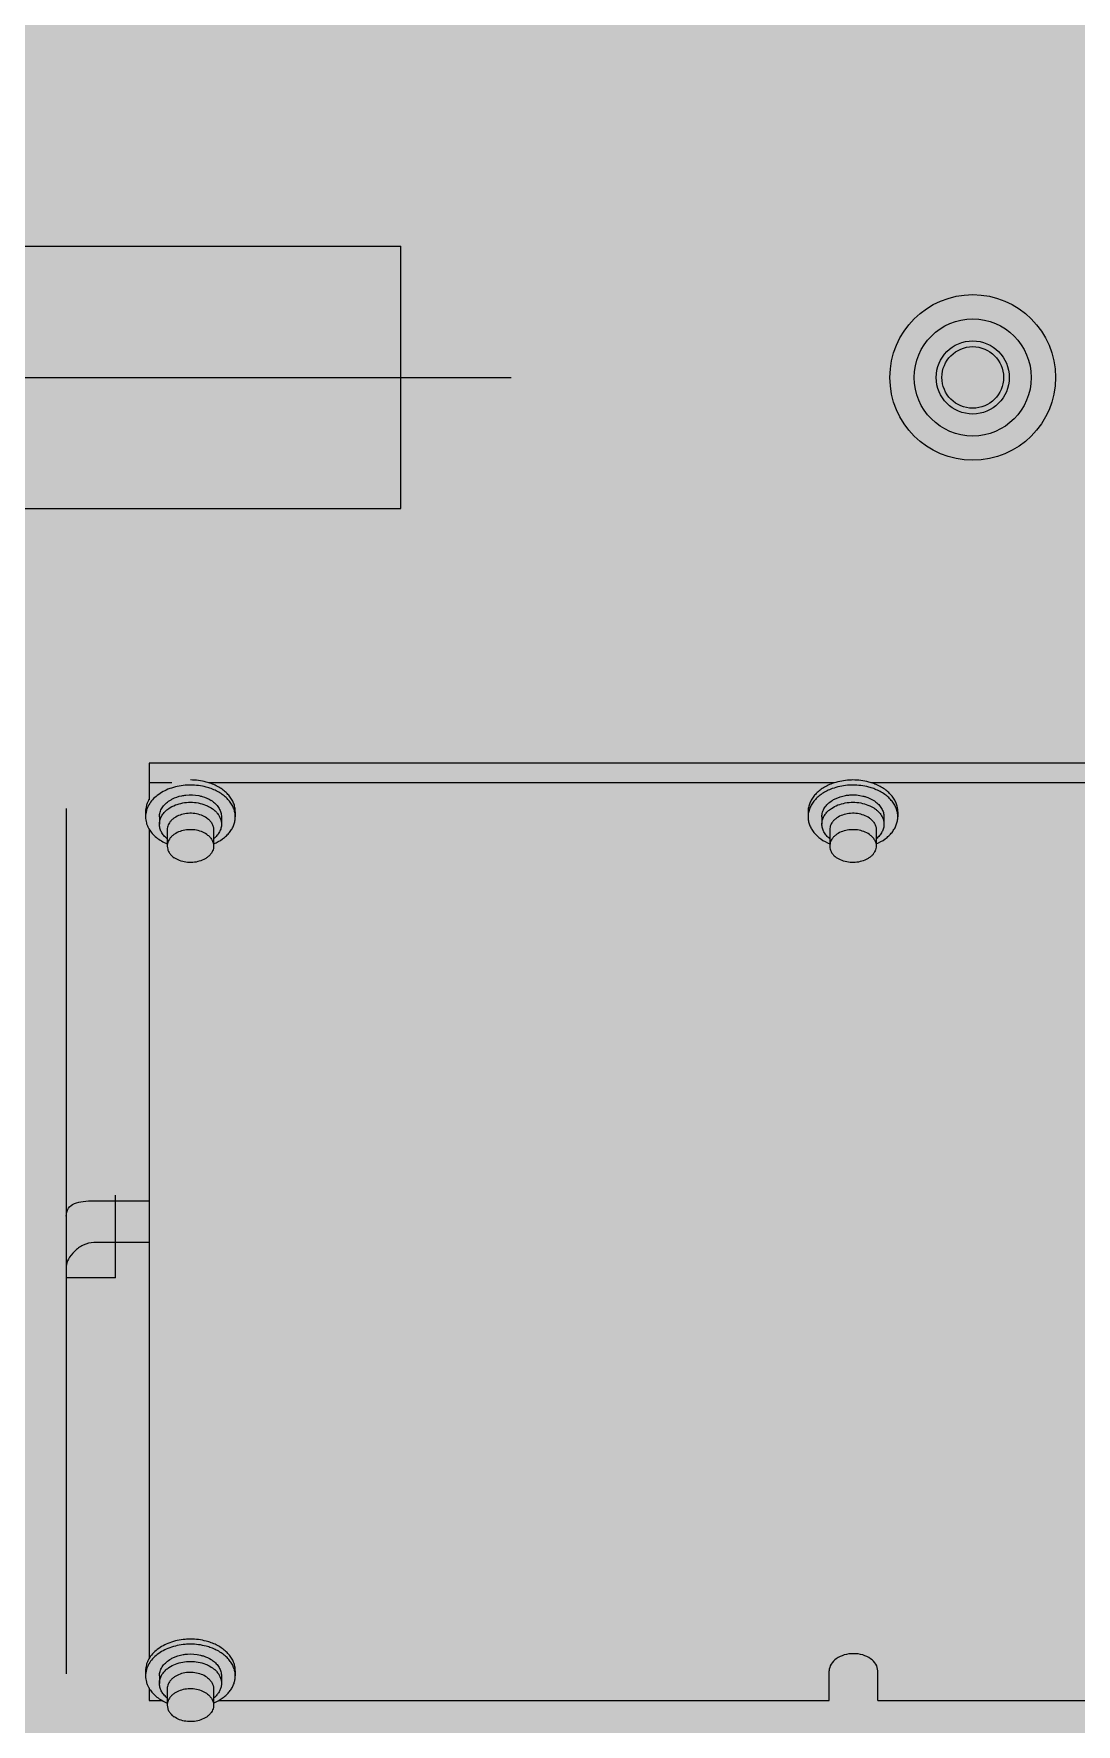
# Model space of a CAD drawing. Extents: x -18489 to 195597, y -1599 to 112111.
# Drawn here: x -14620.48 to -14596.52, y 2068.14 to 2106.97 of the extents above; entities that cross this region are included whole.
import ezdxf

# ---------------------------------------------------------------- set-up
doc = ezdxf.new("R2010")
doc.units = 0
doc.header["$LTSCALE"] = 100
for name, color, linetype in [('188K-SM-03-F10-MECH-EQ-Y2257103$0$0 Xref', 8, 'Continuous'), ('188K-SM-03-F10-MECH-EQ-Y2257103$0$M-EQU-FOUNDATION', 8, 'Continuous'), ('188K-SM-03-F10-MECH-EQ-Y2257103$0$Micron CUP L10 HVAC EQU$0$M-MECH-EQU', 136, 'Continuous'), ('188K-SM-03-F10-MECH-EQ-Y2257103$0$Micron CUP L10 HVAC EQU$0$M-PHASE1 AREA', 252, 'Continuous')]:
    doc.layers.add(name, color=color, linetype=linetype)

# ---------------------------------------------------------------- blocks, each defined once
blk = doc.blocks.new('188K-SM-03-F10-MECH-EQ-Y2257103$0$Micron CUP L10 HVAC EQU$0$A$C0c53ceb0')
at = {"layer": '188K-SM-03-F10-MECH-EQ-Y2257103$0$Micron CUP L10 HVAC EQU$0$M-PHASE1 AREA'}
for p, q in [((15209.55428, 11846.71393), (15311.05153, 11846.71393)), ((15311.05153, 11786.44994), (15311.05153, 11846.71393)), ((13690.64801, 11816.58194), (15336.42584, 11816.58194)), ((15209.55428, 11786.44994), (15311.05153, 11786.44994)), ((15576.70587, 11727.94927), (15253.19667, 11727.94927)), ((15253.19667, 11727.94927), (15253.19667, 11719.5906)), ((15258.46102, 11723.46387), (15253.19667, 11723.46387)), ((15410.70064, 11723.46387), (15266.96227, 11723.46387)), ((15562.94027, 11723.46387), (15419.20189, 11723.46387)), ((15234.16671, 11717.54589), (15234.16671, 11518.74732)), ((15252.40375, 11716.82547), (15252.40375, 11715.65927)), ((15255.58175, 11715.65927), (15255.58175, 11713.95481)), ((15269.84153, 11715.65927), (15269.84153, 11713.95481)), ((15273.01953, 11716.82547), (15273.01953, 11715.65927)), ((15404.64338, 11716.82547), (15404.64338, 11715.65927)), ((15407.82138, 11715.65927), (15407.82138, 11713.95481)), ((15422.08116, 11715.65927), (15422.08116, 11713.95481)), ((15425.25916, 11716.82547), (15425.25916, 11715.65927)), ((15253.19667, 11712.89414), (15253.19667, 11522.23287)), ((15257.38326, 11712.6989), (15257.38326, 11708.93116)), ((15268.04003, 11712.6989), (15268.04003, 11708.93116)), ((15409.62288, 11712.6989), (15409.62288, 11708.93116)), ((15420.27965, 11712.6989), (15420.27965, 11708.93116)), ((15240.51003, 11627.43211), (15253.19667, 11627.43211)), ((15245.45782, 11609.71256), (15245.45782, 11628.74251)), ((15253.19667, 11617.83191), (15240.51003, 11617.83191)), ((15245.45782, 11609.71256), (15234.16671, 11609.71256)), ((15252.40375, 11519.46774), (15252.40375, 11518.30154)), ((15255.58175, 11518.30154), (15255.58175, 11516.59708)), ((15269.84153, 11518.30154), (15269.84153, 11516.59708)), ((15273.01953, 11519.46774), (15273.01953, 11518.30154)), ((15409.49601, 11512.64993), (15409.49601, 11519.46774)), ((15420.66025, 11512.64993), (15420.66025, 11519.46774)), ((15253.19667, 11515.53641), (15253.19667, 11512.64993)), ((15257.38326, 11515.34117), (15257.38326, 11511.57343)), ((15268.04003, 11515.34117), (15268.04003, 11511.57343)), ((15253.19667, 11512.64993), (15256.23178, 11512.64993)), ((15269.19151, 11512.64993), (15409.49601, 11512.64993)), ((15420.66025, 11512.64993), (15474.36392, 11512.64993))]:
    blk.add_line(p, q, dxfattribs=at)
for radius in [19.02995, 13.44783, 8.39855, 7.07914]:
    blk.add_circle((15442.48127, 11816.58083), radius, dxfattribs=at)
for centre, radius, start, end in [((15263.86121, 11713.71598), 6.74451, 54.7555958, 57.5184151), ((15416.10084, 11713.71598), 6.74451, 54.7555958, 57.5184151), ((15261.08732, 11712.6418), 5.95503, 129.8564856, 130.8291454), ((15264.13526, 11712.39891), 6.26999, 49.0507763, 54.7580849), ((15264.44064, 11712.76138), 5.79609, 46.6106165, 48.9824614), ((15264.59371, 11712.92483), 5.57216, 45.2832366, 46.5998895), ((15413.2514, 11712.7298), 5.83906, 129.8408753, 132.6766715), ((15413.39515, 11712.56006), 6.06149, 128.88864, 129.8562715), ((15416.80552, 11712.89591), 5.61228, 45.6272029, 46.99343), ((15416.87046, 11712.96268), 5.51914, 45.2805899, 45.6243518), ((15263.86121, 11516.35825), 6.74451, 54.7555958, 57.5184151), ((15261.01178, 11515.37207), 5.83906, 129.8408753, 132.6766715), ((15261.15553, 11515.20233), 6.06149, 128.88864, 129.8562715), ((15264.56589, 11515.53818), 5.61228, 45.6272029, 46.99343), ((15264.63083, 11515.60495), 5.51914, 45.2805899, 45.6243518), ((15264.41137, 11517.82012), 5.8377, 308.5389586, 313.6285733), ((15261.90594, 11522.65897), 11.52164, 244.948865, 246.842348), ((15261.16254, 11517.99975), 6.07203, 229.7327654, 231.3009778), ((15263.52846, 11522.63237), 11.4928, 293.1588691, 296.1903204)]:
    blk.add_arc(centre, radius, start, end, dxfattribs=at)
for points, knots in [([(15267.48043, 11723.28732), (15267.10958, 11723.42417), (15265.56516, 11723.91109), (15263.93441, 11724.11425), (15262.71164, 11724.11425)], [0, 0, 0, 0, 0.244303598, 1, 1, 1, 1]), ([(15273.01953, 11716.82547), (15273.01953, 11717.15696), (15272.95428, 11717.82764), (15272.664, 11718.80884), (15272.18794, 11719.75079), (15271.53656, 11720.63557), (15270.7228, 11721.4478), (15269.41659, 11722.4345), (15268.27931, 11722.99253), (15267.48043, 11723.28732)], [0, 0, 0, 0, 0.109955226, 0.22189253, 0.337552064, 0.458254815, 0.584817439, 0.717546671, 1, 1, 1, 1]), ([(15410.18248, 11723.28732), (15409.3836, 11722.99253), (15408.24632, 11722.4345), (15406.94011, 11721.4478), (15406.12635, 11720.63557), (15405.47497, 11719.75079), (15404.99891, 11718.80884), (15404.70863, 11717.82764), (15404.64338, 11717.15696), (15404.64338, 11716.82547)], [0, 0, 0, 0, 0.282453329, 0.415182561, 0.541745185, 0.662447936, 0.77810747, 0.890044774, 1, 1, 1, 1]), ([(15414.95127, 11724.11425), (15414.53877, 11724.11425), (15412.922, 11724.04581), (15411.31336, 11723.70463), (15410.18248, 11723.28732)], [0, 0, 0, 0, 0.254957247, 1, 1, 1, 1]), ([(15419.72006, 11723.28732), (15419.3492, 11723.42417), (15417.80478, 11723.91109), (15416.17403, 11724.11425), (15414.95127, 11724.11425)], [0, 0, 0, 0, 0.244303598, 1, 1, 1, 1]), ([(15425.25916, 11716.82547), (15425.25916, 11717.15696), (15425.19391, 11717.82764), (15424.90363, 11718.80884), (15424.42756, 11719.75079), (15423.77619, 11720.63557), (15422.96242, 11721.4478), (15421.65622, 11722.4345), (15420.51894, 11722.99253), (15419.72006, 11723.28732)], [0, 0, 0, 0, 0.109955226, 0.22189253, 0.337552064, 0.458254815, 0.584817439, 0.717546671, 1, 1, 1, 1]), ([(15253.17754, 11719.59616), (15253.05209, 11719.38031), (15252.8293, 11718.93863), (15252.58471, 11718.24607), (15252.4368, 11717.53943), (15252.40375, 11717.0625), (15252.40375, 11716.82547)], [0, 0, 0, 0, 0.257512723, 0.508724866, 0.755506666, 1, 1, 1, 1]), ([(15257.94285, 11722.12112), (15257.42195, 11721.9289), (15256.42998, 11721.48493), (15255.09666, 11720.62658), (15253.99088, 11719.61496), (15253.41232, 11718.83393), (15253.17754, 11718.42995)], [0, 0, 0, 0, 0.271324072, 0.528954938, 0.771670897, 1, 1, 1, 1]), ([(15255.58176, 11715.65927), (15255.58174, 11716.01281), (15255.69193, 11716.73852), (15256.17177, 11717.75941), (15256.93616, 11718.67832), (15257.58748, 11719.18123), (15257.94457, 11719.40829)], [0, 0, 0, 0, 0.229878134, 0.469193344, 0.724849465, 1, 1, 1, 1]), ([(15262.71164, 11722.94805), (15262.29914, 11722.94805), (15260.68237, 11722.8796), (15259.07374, 11722.53843), (15257.94285, 11722.12112)], [0, 0, 0, 0, 0.254957247, 1, 1, 1, 1]), ([(15257.94457, 11719.40829), (15258.14553, 11719.53606), (15259.01054, 11720.02516), (15259.96737, 11720.34417), (15260.70614, 11720.4973)], [0, 0, 0, 0, 0.239908505, 1, 1, 1, 1]), ([(15260.70614, 11720.4973), (15261.02723, 11720.56385), (15262.32835, 11720.76417), (15263.66955, 11720.70555), (15264.63834, 11720.51329)], [0, 0, 0, 0, 0.249250523, 1, 1, 1, 1]), ([(15267.48043, 11722.12112), (15267.10958, 11722.25797), (15265.56516, 11722.74489), (15263.93441, 11722.94805), (15262.71164, 11722.94805)], [0, 0, 0, 0, 0.244303598, 1, 1, 1, 1]), ([(15264.63834, 11720.51329), (15264.89884, 11720.4616), (15265.89088, 11720.22143), (15266.84615, 11719.81107), (15267.48321, 11719.40541)], [0, 0, 0, 0, 0.260157378, 1, 1, 1, 1]), ([(15273.01953, 11715.65927), (15273.01953, 11715.99076), (15272.95428, 11716.66144), (15272.664, 11717.64263), (15272.18794, 11718.58458), (15271.53656, 11719.46936), (15270.7228, 11720.28159), (15269.41659, 11721.26829), (15268.27931, 11721.82633), (15267.48043, 11722.12112)], [0, 0, 0, 0, 0.109955226, 0.22189253, 0.337552064, 0.458254815, 0.584817439, 0.717546671, 1, 1, 1, 1]), ([(15267.75324, 11719.22421), (15268.0718, 11718.99895), (15268.65104, 11718.50691), (15269.32503, 11717.62917), (15269.74548, 11716.66777), (15269.84151, 11715.99028), (15269.84152, 11715.65927)], [0, 0, 0, 0, 0.273138985, 0.528101816, 0.76826059, 1, 1, 1, 1]), ([(15410.18248, 11722.12112), (15409.3836, 11721.82633), (15408.24632, 11721.26829), (15406.94011, 11720.28159), (15406.12635, 11719.46936), (15405.47497, 11718.58458), (15404.99891, 11717.64263), (15404.70863, 11716.66144), (15404.64338, 11715.99076), (15404.64338, 11715.65927)], [0, 0, 0, 0, 0.282453329, 0.415182561, 0.541745185, 0.662447936, 0.77810747, 0.890044774, 1, 1, 1, 1]), ([(15407.82139, 11715.65927), (15407.82137, 11716.01281), (15407.93155, 11716.73852), (15408.41139, 11717.75941), (15409.17578, 11718.67832), (15409.8271, 11719.18123), (15410.1842, 11719.40829)], [0, 0, 0, 0, 0.229878134, 0.469193344, 0.724849465, 1, 1, 1, 1]), ([(15414.95127, 11722.94805), (15414.53877, 11722.94805), (15412.922, 11722.8796), (15411.31336, 11722.53843), (15410.18248, 11722.12112)], [0, 0, 0, 0, 0.254957247, 1, 1, 1, 1]), ([(15410.1842, 11719.40829), (15410.40562, 11719.54907), (15411.36423, 11720.0845), (15412.43216, 11720.41347), (15413.25401, 11720.55593)], [0, 0, 0, 0, 0.23929935, 1, 1, 1, 1]), ([(15413.25401, 11720.55593), (15413.58484, 11720.61327), (15414.91607, 11720.77333), (15416.28061, 11720.66591), (15417.25681, 11720.42999)], [0, 0, 0, 0, 0.250558288, 1, 1, 1, 1]), ([(15419.72006, 11722.12112), (15419.3492, 11722.25797), (15417.80478, 11722.74489), (15416.17403, 11722.94805), (15414.95127, 11722.94805)], [0, 0, 0, 0, 0.244303598, 1, 1, 1, 1]), ([(15417.25681, 11720.42999), (15417.48181, 11720.37562), (15418.34075, 11720.13398), (15419.1654, 11719.76037), (15419.72283, 11719.40541)], [0, 0, 0, 0, 0.259403393, 1, 1, 1, 1]), ([(15425.25916, 11715.65927), (15425.25916, 11715.99076), (15425.19391, 11716.66144), (15424.90363, 11717.64263), (15424.42756, 11718.58458), (15423.77619, 11719.46936), (15422.96242, 11720.28159), (15421.65622, 11721.26829), (15420.51894, 11721.82633), (15419.72006, 11722.12112)], [0, 0, 0, 0, 0.109955226, 0.22189253, 0.337552064, 0.458254815, 0.584817439, 0.717546671, 1, 1, 1, 1]), ([(15419.99286, 11719.22421), (15420.31142, 11718.99895), (15420.89066, 11718.50691), (15421.56465, 11717.62917), (15421.98511, 11716.66777), (15422.08113, 11715.99028), (15422.08115, 11715.65927)], [0, 0, 0, 0, 0.273138985, 0.528101816, 0.76826059, 1, 1, 1, 1]), ([(15253.17754, 11718.42995), (15253.05209, 11718.2141), (15252.8293, 11717.77242), (15252.58471, 11717.07986), (15252.4368, 11716.37322), (15252.40375, 11715.8963), (15252.40375, 11715.65927)], [0, 0, 0, 0, 0.257512723, 0.508724866, 0.755506666, 1, 1, 1, 1]), ([(15252.40375, 11715.65927), (15252.40375, 11715.42223), (15252.4368, 11714.94531), (15252.58471, 11714.23867), (15252.8293, 11713.54611), (15253.05209, 11713.10443), (15253.17754, 11712.88858)], [0, 0, 0, 0, 0.244493334, 0.491275134, 0.742487277, 1, 1, 1, 1]), ([(15255.58176, 11713.95481), (15255.58175, 11714.24365), (15255.6542, 11714.83177), (15255.97382, 11715.67845), (15256.49167, 11716.46978), (15256.94381, 11716.93165), (15257.19389, 11717.14775)], [0, 0, 0, 0, 0.235220713, 0.477046611, 0.730847531, 1, 1, 1, 1]), ([(15257.27094, 11717.21319), (15257.41298, 11717.33178), (15258.02809, 11717.79896), (15258.72299, 11718.15694), (15259.2696, 11718.36999)], [0, 0, 0, 0, 0.239780998, 1, 1, 1, 1]), ([(15266.47938, 11715.36309), (15266.09339, 11715.63603), (15265.21055, 11716.0873), (15263.74399, 11716.44948), (15262.19307, 11716.50229), (15260.68489, 11716.24119), (15259.53865, 11715.76732), (15258.76272, 11715.24871), (15258.27663, 11714.81175), (15257.8855, 11714.32784), (15257.59844, 11713.8067), (15257.42281, 11713.25975), (15257.38328, 11712.88418), (15257.38327, 11712.6989)], [0, 0, 0, 0, 0.127053078, 0.263099053, 0.403097074, 0.541096162, 0.67159514, 0.73291269, 0.791219579, 0.846585546, 0.899365164, 0.950204551, 1, 1, 1, 1]), ([(15259.2696, 11718.36999), (15259.80832, 11718.57996), (15260.94903, 11718.89453), (15262.72244, 11719.04908), (15264.49518, 11718.89077), (15265.63476, 11718.57376), (15266.17266, 11718.36257)], [0, 0, 0, 0, 0.246137616, 0.500095833, 0.754005293, 1, 1, 1, 1]), ([(15266.17266, 11718.36257), (15266.31607, 11718.30627), (15266.86637, 11718.0725), (15267.39087, 11717.77599), (15267.75324, 11717.51976)], [0, 0, 0, 0, 0.257701899, 1, 1, 1, 1]), ([(15266.47938, 11715.36309), (15266.71745, 11715.19475), (15267.15033, 11714.82703), (15267.65404, 11714.17108), (15267.96824, 11713.45259), (15268.04004, 11712.94628), (15268.04002, 11712.6989)], [0, 0, 0, 0, 0.273135441, 0.528102832, 0.768261134, 1, 1, 1, 1]), ([(15268.04837, 11709.42341), (15268.77422, 11709.73399), (15269.80228, 11710.30118), (15270.9741, 11711.2679), (15271.70141, 11712.05216), (15272.28162, 11712.89742), (15272.70449, 11713.79049), (15272.96178, 11714.7162), (15273.01953, 11715.34706), (15273.01953, 11715.65927)], [0, 0, 0, 0, 0.280801595, 0.412884769, 0.539134721, 0.659942893, 0.776135559, 0.888958728, 1, 1, 1, 1]), ([(15268.51429, 11716.88437), (15268.72241, 11716.67828), (15269.09717, 11716.24298), (15269.52203, 11715.51462), (15269.78271, 11714.74565), (15269.84151, 11714.21583), (15269.84152, 11713.95481)], [0, 0, 0, 0, 0.266460067, 0.519561979, 0.762529675, 1, 1, 1, 1]), ([(15404.64338, 11715.65927), (15404.64338, 11715.34706), (15404.70113, 11714.7162), (15404.95842, 11713.79049), (15405.38129, 11712.89742), (15405.9615, 11712.05216), (15406.68881, 11711.2679), (15407.86063, 11710.30118), (15408.88869, 11709.73399), (15409.61454, 11709.42341)], [0, 0, 0, 0, 0.111041272, 0.223864441, 0.340057107, 0.460865279, 0.587115231, 0.719198405, 1, 1, 1, 1]), ([(15407.82139, 11713.95481), (15407.82137, 11714.23026), (15407.88708, 11714.79025), (15408.17757, 11715.59969), (15408.64961, 11716.36125), (15409.06382, 11716.81096), (15409.29333, 11717.02263)], [0, 0, 0, 0, 0.236311373, 0.47868463, 0.732142065, 1, 1, 1, 1]), ([(15409.5897, 11717.27813), (15409.7277, 11717.38944), (15410.32195, 11717.82768), (15410.98702, 11718.16645), (15411.50923, 11718.36999)], [0, 0, 0, 0, 0.240318239, 1, 1, 1, 1]), ([(15418.71901, 11715.36309), (15418.33301, 11715.63603), (15417.45018, 11716.0873), (15415.98362, 11716.44948), (15414.43269, 11716.50229), (15412.92452, 11716.24119), (15411.77827, 11715.76732), (15411.00234, 11715.24871), (15410.51626, 11714.81175), (15410.12513, 11714.32784), (15409.83806, 11713.8067), (15409.66244, 11713.25975), (15409.6229, 11712.88418), (15409.62289, 11712.6989)], [0, 0, 0, 0, 0.127053078, 0.263099053, 0.403097074, 0.541096162, 0.67159514, 0.73291269, 0.791219579, 0.846585546, 0.899365164, 0.950204551, 1, 1, 1, 1]), ([(15411.50923, 11718.36999), (15412.04795, 11718.57996), (15413.18866, 11718.89453), (15414.96207, 11719.04908), (15416.73481, 11718.89077), (15417.87439, 11718.57376), (15418.41228, 11718.36257)], [0, 0, 0, 0, 0.246137616, 0.500095833, 0.754005293, 1, 1, 1, 1]), ([(15418.41228, 11718.36257), (15418.5557, 11718.30627), (15419.10599, 11718.0725), (15419.6305, 11717.77599), (15419.99286, 11717.51976)], [0, 0, 0, 0, 0.257701899, 1, 1, 1, 1]), ([(15418.71901, 11715.36309), (15418.95707, 11715.19475), (15419.38995, 11714.82703), (15419.89367, 11714.17108), (15420.20787, 11713.45259), (15420.27966, 11712.94628), (15420.27964, 11712.6989)], [0, 0, 0, 0, 0.273135441, 0.528102832, 0.768261134, 1, 1, 1, 1]), ([(15419.99286, 11717.51976), (15420.04999, 11717.47936), (15420.27204, 11717.31693), (15420.48354, 11717.13997), (15420.63355, 11717.00003)], [0, 0, 0, 0, 0.254324237, 1, 1, 1, 1]), ([(15420.288, 11709.42341), (15421.01384, 11709.73399), (15422.0419, 11710.30118), (15423.21373, 11711.2679), (15423.94104, 11712.05216), (15424.52125, 11712.89742), (15424.94411, 11713.79049), (15425.20141, 11714.7162), (15425.25916, 11715.34706), (15425.25916, 11715.65927)], [0, 0, 0, 0, 0.280801595, 0.412884769, 0.539134721, 0.659942893, 0.776135559, 0.888958728, 1, 1, 1, 1]), ([(15420.75392, 11716.88437), (15420.96203, 11716.67828), (15421.33679, 11716.24298), (15421.76165, 11715.51462), (15422.02234, 11714.74565), (15422.08113, 11714.21583), (15422.08115, 11713.95481)], [0, 0, 0, 0, 0.266460067, 0.519561979, 0.762529675, 1, 1, 1, 1]), ([(15253.17754, 11712.88858), (15253.39059, 11712.522), (15253.90607, 11711.81097), (15254.87953, 11710.87344), (15256.04762, 11710.05835), (15256.91749, 11709.61913), (15257.37491, 11709.42341)], [0, 0, 0, 0, 0.230036648, 0.473173706, 0.730068369, 1, 1, 1, 1]), ([(15257.36613, 11710.61862), (15257.091, 11710.83905), (15256.59253, 11711.31368), (15256.01835, 11712.13875), (15255.6626, 11713.02879), (15255.58178, 11713.6502), (15255.58176, 11713.95481)], [0, 0, 0, 0, 0.27071122, 0.524907514, 0.766088143, 1, 1, 1, 1]), ([(15266.47938, 11711.59535), (15266.09339, 11711.86829), (15265.21055, 11712.31956), (15263.74399, 11712.68175), (15262.19307, 11712.73455), (15260.68489, 11712.47345), (15259.53865, 11711.99958), (15258.76272, 11711.48097), (15258.27663, 11711.04401), (15257.8855, 11710.5601), (15257.59844, 11710.03896), (15257.42281, 11709.49201), (15257.38328, 11709.11644), (15257.38327, 11708.93116)], [0, 0, 0, 0, 0.127053078, 0.263099053, 0.403097074, 0.541096163, 0.67159514, 0.73291269, 0.79121958, 0.846585546, 0.899365164, 0.950204551, 1, 1, 1, 1]), ([(15266.47938, 11711.59535), (15266.71745, 11711.42702), (15267.15033, 11711.0593), (15267.65404, 11710.40334), (15267.96824, 11709.68485), (15268.04004, 11709.17854), (15268.04002, 11708.93116)], [0, 0, 0, 0, 0.27313544, 0.528102832, 0.768261134, 1, 1, 1, 1]), ([(15269.84152, 11713.95481), (15269.84154, 11713.64941), (15269.76024, 11713.02633), (15269.40268, 11712.1341), (15268.82559, 11711.30749), (15268.32487, 11710.83225), (15268.04853, 11710.61169)], [0, 0, 0, 0, 0.233858872, 0.475016731, 0.729262571, 1, 1, 1, 1]), ([(15409.60575, 11710.61862), (15409.33063, 11710.83905), (15408.83215, 11711.31368), (15408.25797, 11712.13875), (15407.90222, 11713.02879), (15407.8214, 11713.6502), (15407.82139, 11713.95481)], [0, 0, 0, 0, 0.27071122, 0.524907514, 0.766088143, 1, 1, 1, 1]), ([(15418.71901, 11711.59535), (15418.33301, 11711.86829), (15417.45018, 11712.31956), (15415.98362, 11712.68175), (15414.43269, 11712.73455), (15412.92452, 11712.47345), (15411.77827, 11711.99958), (15411.00234, 11711.48097), (15410.51626, 11711.04401), (15410.12513, 11710.5601), (15409.83806, 11710.03896), (15409.66244, 11709.49201), (15409.6229, 11709.11644), (15409.62289, 11708.93116)], [0, 0, 0, 0, 0.127053078, 0.263099053, 0.403097074, 0.541096163, 0.67159514, 0.73291269, 0.79121958, 0.846585546, 0.899365164, 0.950204551, 1, 1, 1, 1]), ([(15418.71901, 11711.59535), (15418.95707, 11711.42702), (15419.38995, 11711.0593), (15419.89367, 11710.40334), (15420.20787, 11709.68485), (15420.27966, 11709.17854), (15420.27964, 11708.93116)], [0, 0, 0, 0, 0.27313544, 0.528102832, 0.768261134, 1, 1, 1, 1]), ([(15422.08115, 11713.95481), (15422.08116, 11713.64941), (15421.99987, 11713.02633), (15421.6423, 11712.1341), (15421.06522, 11711.30749), (15420.56449, 11710.83225), (15420.28815, 11710.61169)], [0, 0, 0, 0, 0.233858872, 0.475016731, 0.729262571, 1, 1, 1, 1]), ([(15257.38327, 11708.93116), (15257.38325, 11708.68378), (15257.45505, 11708.17747), (15257.76925, 11707.45898), (15258.27296, 11706.80303), (15258.70584, 11706.43531), (15258.9439, 11706.26697)], [0, 0, 0, 0, 0.231738866, 0.471897168, 0.72686456, 1, 1, 1, 1]), ([(15268.04002, 11708.93116), (15268.04001, 11708.74588), (15268.00048, 11708.37031), (15267.82485, 11707.82336), (15267.53778, 11707.30222), (15267.14665, 11706.81832), (15266.66057, 11706.38135), (15265.88464, 11705.86274), (15264.7384, 11705.38887), (15263.23022, 11705.12777), (15261.67929, 11705.18058), (15260.21273, 11705.54276), (15259.3299, 11705.99403), (15258.9439, 11706.26697)], [0, 0, 0, 0, 0.049795449, 0.100634836, 0.153414454, 0.208780421, 0.26708731, 0.32840486, 0.458903838, 0.596902926, 0.736900947, 0.872946922, 1, 1, 1, 1]), ([(15409.62289, 11708.93116), (15409.62287, 11708.68378), (15409.69467, 11708.17747), (15410.00887, 11707.45898), (15410.51258, 11706.80303), (15410.94546, 11706.43531), (15411.18353, 11706.26697)], [0, 0, 0, 0, 0.231738866, 0.471897168, 0.72686456, 1, 1, 1, 1]), ([(15420.27964, 11708.93116), (15420.27963, 11708.74588), (15420.2401, 11708.37031), (15420.06447, 11707.82336), (15419.77741, 11707.30222), (15419.38628, 11706.81832), (15418.90019, 11706.38135), (15418.12426, 11705.86274), (15416.97802, 11705.38887), (15415.46984, 11705.12777), (15413.91892, 11705.18058), (15412.45236, 11705.54276), (15411.56952, 11705.99403), (15411.18353, 11706.26697)], [0, 0, 0, 0, 0.049795449, 0.100634836, 0.153414454, 0.20878042, 0.26708731, 0.32840486, 0.458903838, 0.596902926, 0.736900947, 0.872946922, 1, 1, 1, 1]), ([(15234.16671, 11623.93133), (15234.16671, 11624.55498), (15234.45245, 11625.8389), (15236.10126, 11627.01136), (15238.18588, 11627.38005), (15239.69393, 11627.43211), (15240.51003, 11627.43211)], [0, 0, 0, 0, 0.229342625, 0.445157999, 0.699884487, 1, 1, 1, 1]), ([(15240.51003, 11617.83191), (15239.67264, 11617.83191), (15237.99941, 11617.40673), (15236.01622, 11615.95683), (15234.6622, 11614.25718), (15234.16671, 11612.94484), (15234.16671, 11612.36188)], [0, 0, 0, 0, 0.279195384, 0.553787584, 0.805634837, 1, 1, 1, 1]), ([(15257.94285, 11525.92959), (15257.42195, 11525.73738), (15256.42998, 11525.2934), (15255.09666, 11524.43505), (15253.99088, 11523.42343), (15253.41232, 11522.6424), (15253.17754, 11522.23843)], [0, 0, 0, 0, 0.271324072, 0.528954938, 0.771670897, 1, 1, 1, 1]), ([(15262.71164, 11526.75652), (15262.29914, 11526.75652), (15260.68237, 11526.68808), (15259.07374, 11526.3469), (15257.94285, 11525.92959)], [0, 0, 0, 0, 0.254957247, 1, 1, 1, 1]), ([(15262.71164, 11525.59032), (15262.29914, 11525.59032), (15260.68237, 11525.52187), (15259.07374, 11525.1807), (15257.94285, 11524.76339)], [0, 0, 0, 0, 0.254957247, 1, 1, 1, 1]), ([(15267.48043, 11525.92959), (15267.10958, 11526.06644), (15265.56516, 11526.55336), (15263.93441, 11526.75652), (15262.71164, 11526.75652)], [0, 0, 0, 0, 0.244303598, 1, 1, 1, 1]), ([(15267.48043, 11524.76339), (15267.10958, 11524.90024), (15265.56516, 11525.38716), (15263.93441, 11525.59032), (15262.71164, 11525.59032)], [0, 0, 0, 0, 0.244303598, 1, 1, 1, 1]), ([(15273.01953, 11519.46774), (15273.01953, 11519.79923), (15272.95428, 11520.46991), (15272.664, 11521.45111), (15272.18794, 11522.39306), (15271.53656, 11523.27784), (15270.7228, 11524.09007), (15269.41659, 11525.07677), (15268.27931, 11525.6348), (15267.48043, 11525.92959)], [0, 0, 0, 0, 0.109955226, 0.22189253, 0.337552064, 0.458254815, 0.584817439, 0.717546671, 1, 1, 1, 1]), ([(15253.17754, 11522.23843), (15253.05209, 11522.02258), (15252.8293, 11521.5809), (15252.58471, 11520.88834), (15252.4368, 11520.1817), (15252.40375, 11519.70477), (15252.40375, 11519.46774)], [0, 0, 0, 0, 0.257512723, 0.508724866, 0.755506666, 1, 1, 1, 1]), ([(15257.94285, 11524.76339), (15257.42195, 11524.57117), (15256.42998, 11524.1272), (15255.09666, 11523.26885), (15253.99088, 11522.25723), (15253.41232, 11521.4762), (15253.17754, 11521.07222)], [0, 0, 0, 0, 0.271324072, 0.528954938, 0.771670897, 1, 1, 1, 1]), ([(15255.58176, 11518.30154), (15255.58174, 11518.65508), (15255.69193, 11519.38079), (15256.17177, 11520.40168), (15256.93616, 11521.32059), (15257.58748, 11521.8235), (15257.94457, 11522.05056)], [0, 0, 0, 0, 0.229878134, 0.469193344, 0.724849465, 1, 1, 1, 1]), ([(15257.94457, 11522.05056), (15258.166, 11522.19134), (15259.12461, 11522.72677), (15260.19254, 11523.05574), (15261.01439, 11523.1982)], [0, 0, 0, 0, 0.23929935, 1, 1, 1, 1]), ([(15259.2696, 11521.01226), (15259.80832, 11521.22223), (15260.94903, 11521.5368), (15262.72244, 11521.69135), (15264.49518, 11521.53304), (15265.63476, 11521.21603), (15266.17266, 11521.00484)], [0, 0, 0, 0, 0.246137616, 0.500095833, 0.754005293, 1, 1, 1, 1]), ([(15261.01439, 11523.1982), (15261.34522, 11523.25554), (15262.67645, 11523.4156), (15264.04099, 11523.30818), (15265.01718, 11523.07226)], [0, 0, 0, 0, 0.250558288, 1, 1, 1, 1]), ([(15265.01718, 11523.07226), (15265.24218, 11523.01789), (15266.10112, 11522.77625), (15266.92577, 11522.40264), (15267.48321, 11522.04768)], [0, 0, 0, 0, 0.259403393, 1, 1, 1, 1]), ([(15273.01953, 11518.30154), (15273.01953, 11518.63303), (15272.95428, 11519.30371), (15272.664, 11520.2849), (15272.18794, 11521.22685), (15271.53656, 11522.11163), (15270.7228, 11522.92386), (15269.41659, 11523.91056), (15268.27931, 11524.4686), (15267.48043, 11524.76339)], [0, 0, 0, 0, 0.109955226, 0.22189253, 0.337552064, 0.458254815, 0.584817439, 0.717546671, 1, 1, 1, 1]), ([(15267.75324, 11521.86648), (15268.0718, 11521.64122), (15268.65104, 11521.14918), (15269.32503, 11520.27144), (15269.74548, 11519.31004), (15269.84151, 11518.63255), (15269.84152, 11518.30154)], [0, 0, 0, 0, 0.273138985, 0.528101816, 0.76826059, 1, 1, 1, 1]), ([(15420.66025, 11519.46774), (15420.66025, 11519.99085), (15420.32056, 11521.11438), (15419.01983, 11522.40062), (15417.19152, 11523.22689), (15415.07813, 11523.51238), (15412.96475, 11523.22689), (15411.13643, 11522.40062), (15409.83571, 11521.11438), (15409.49601, 11519.99085), (15409.49601, 11519.46774)], [0, 0, 0, 0, 0.104746837, 0.222329114, 0.356016419, 0.5, 0.643983581, 0.777670886, 0.895253162, 1, 1, 1, 1]), ([(15253.17754, 11521.07222), (15253.05209, 11520.85637), (15252.8293, 11520.41469), (15252.58471, 11519.72213), (15252.4368, 11519.01549), (15252.40375, 11518.53857), (15252.40375, 11518.30154)], [0, 0, 0, 0, 0.257512723, 0.508724866, 0.755506666, 1, 1, 1, 1]), ([(15252.40375, 11518.30154), (15252.40375, 11518.0645), (15252.4368, 11517.58758), (15252.58471, 11516.88094), (15252.8293, 11516.18838), (15253.05209, 11515.7467), (15253.17754, 11515.53085)], [0, 0, 0, 0, 0.244493334, 0.491275134, 0.742487277, 1, 1, 1, 1]), ([(15255.58176, 11516.59708), (15255.58175, 11516.87253), (15255.64746, 11517.43252), (15255.93794, 11518.24196), (15256.40999, 11519.00352), (15256.82419, 11519.45323), (15257.05371, 11519.6649)], [0, 0, 0, 0, 0.236311373, 0.47868463, 0.732142065, 1, 1, 1, 1]), ([(15257.35007, 11519.9204), (15257.48807, 11520.03171), (15258.08232, 11520.46995), (15258.74739, 11520.80872), (15259.2696, 11521.01226)], [0, 0, 0, 0, 0.240318239, 1, 1, 1, 1]), ([(15266.47938, 11518.00536), (15266.09339, 11518.2783), (15265.21055, 11518.72957), (15263.74399, 11519.09175), (15262.19307, 11519.14456), (15260.68489, 11518.88346), (15259.53865, 11518.40959), (15258.76272, 11517.89098), (15258.27663, 11517.45402), (15257.8855, 11516.97011), (15257.59844, 11516.44897), (15257.42281, 11515.90202), (15257.38328, 11515.52645), (15257.38327, 11515.34117)], [0, 0, 0, 0, 0.127053078, 0.263099053, 0.403097074, 0.541096162, 0.67159514, 0.73291269, 0.791219579, 0.846585546, 0.899365164, 0.950204551, 1, 1, 1, 1]), ([(15266.17266, 11521.00484), (15266.31607, 11520.94854), (15266.86637, 11520.71477), (15267.39087, 11520.41826), (15267.75324, 11520.16203)], [0, 0, 0, 0, 0.257701899, 1, 1, 1, 1]), ([(15266.47938, 11518.00536), (15266.71745, 11517.83702), (15267.15033, 11517.4693), (15267.65404, 11516.81335), (15267.96824, 11516.09486), (15268.04004, 11515.58855), (15268.04002, 11515.34117)], [0, 0, 0, 0, 0.273135441, 0.528102832, 0.768261134, 1, 1, 1, 1]), ([(15267.75324, 11520.16203), (15267.81036, 11520.12163), (15268.03241, 11519.9592), (15268.24392, 11519.78224), (15268.39393, 11519.6423)], [0, 0, 0, 0, 0.254324237, 1, 1, 1, 1]), ([(15268.51429, 11519.52664), (15268.72241, 11519.32055), (15269.09717, 11518.88525), (15269.52203, 11518.15689), (15269.78271, 11517.38792), (15269.84151, 11516.8581), (15269.84152, 11516.59708)], [0, 0, 0, 0, 0.266460067, 0.519561979, 0.762529675, 1, 1, 1, 1]), ([(15268.60086, 11512.3195), (15269.25384, 11512.64094), (15270.17404, 11513.2107), (15271.21483, 11514.15051), (15271.85871, 11514.90308), (15272.3707, 11515.7062), (15272.74286, 11516.54875), (15272.96887, 11517.41805), (15273.01953, 11518.00882), (15273.01953, 11518.30154)], [0, 0, 0, 0, 0.278914809, 0.410341784, 0.53631175, 0.65727955, 0.774063787, 0.887825769, 1, 1, 1, 1]), ([(15253.17754, 11515.53085), (15253.37693, 11515.18777), (15253.85378, 11514.52101), (15254.74678, 11513.63236), (15255.81416, 11512.84874), (15256.60912, 11512.41668), (15257.02737, 11512.22117)], [0, 0, 0, 0, 0.231166026, 0.474613239, 0.731045203, 1, 1, 1, 1]), ([(15257.23786, 11513.36656), (15256.98133, 11513.58389), (15256.5173, 11514.04924), (15255.98512, 11514.8495), (15255.65632, 11515.70744), (15255.58178, 11516.30416), (15255.58176, 11516.59708)], [0, 0, 0, 0, 0.269589268, 0.523473206, 0.765125106, 1, 1, 1, 1]), ([(15266.47938, 11514.23762), (15266.09339, 11514.51056), (15265.21055, 11514.96183), (15263.74399, 11515.32402), (15262.19307, 11515.37682), (15260.68489, 11515.11573), (15259.53865, 11514.64185), (15258.76272, 11514.12324), (15258.27663, 11513.68628), (15257.8855, 11513.20237), (15257.59844, 11512.68123), (15257.42281, 11512.13428), (15257.38328, 11511.75871), (15257.38327, 11511.57343)], [0, 0, 0, 0, 0.127053078, 0.263099053, 0.403097074, 0.541096163, 0.67159514, 0.73291269, 0.79121958, 0.846585546, 0.899365164, 0.950204551, 1, 1, 1, 1]), ([(15266.47938, 11514.23762), (15266.71745, 11514.06929), (15267.15033, 11513.70157), (15267.65404, 11513.04561), (15267.96824, 11512.32712), (15268.04004, 11511.82081), (15268.04002, 11511.57343)], [0, 0, 0, 0, 0.27313544, 0.528102832, 0.768261134, 1, 1, 1, 1]), ([(15269.84152, 11516.59708), (15269.84154, 11516.3285), (15269.77915, 11515.78289), (15269.50305, 11514.99266), (15269.05375, 11514.24676), (15268.6585, 11513.80374), (15268.43927, 11513.59463)], [0, 0, 0, 0, 0.236865489, 0.479520859, 0.732808027, 1, 1, 1, 1]), ([(15257.38327, 11511.57343), (15257.38325, 11511.32605), (15257.45505, 11510.81974), (15257.76925, 11510.10125), (15258.27296, 11509.4453), (15258.70584, 11509.07758), (15258.9439, 11508.90924)], [0, 0, 0, 0, 0.231738866, 0.471897168, 0.72686456, 1, 1, 1, 1]), ([(15268.04002, 11511.57343), (15268.04001, 11511.38815), (15268.00048, 11511.01258), (15267.82485, 11510.46563), (15267.53778, 11509.94449), (15267.14665, 11509.46059), (15266.66057, 11509.02362), (15265.88464, 11508.50501), (15264.7384, 11508.03114), (15263.23022, 11507.77004), (15261.67929, 11507.82285), (15260.21273, 11508.18503), (15259.3299, 11508.6363), (15258.9439, 11508.90924)], [0, 0, 0, 0, 0.049795449, 0.100634836, 0.153414454, 0.208780421, 0.26708731, 0.32840486, 0.458903838, 0.596902926, 0.736900947, 0.872946922, 1, 1, 1, 1])]:
    blk.add_open_spline(points, degree=3, knots=knots, dxfattribs=at)
blk = doc.blocks.new('188K-SM-03-F10-MECH-EQ-Y2257103$0$Micron CUP L10 HVAC EQU')
at = {"layer": '188K-SM-03-F10-MECH-EQ-Y2257103$0$Micron CUP L10 HVAC EQU$0$M-MECH-EQU'}
blk.add_blockref('188K-SM-03-F10-MECH-EQ-Y2257103$0$Micron CUP L10 HVAC EQU$0$A$C0c53ceb0', (-206166.7, 2082.18), dxfattribs=at)
blk = doc.blocks.new('188K-SM-03-F10-MECH-EQ-Y2257103')
at = {"layer": '188K-SM-03-F10-MECH-EQ-Y2257103$0$M-EQU-FOUNDATION'}
h = blk.add_hatch(dxfattribs=at)
h.set_pattern_fill('AR-CONC', color=256, scale=0.1)
h.set_pattern_definition([(50, (4473.521, 709.199), (18.218467, -1.593909), [1.905, -20.955]), (355, (4473.521, 709.2), (-3.524342, 19.105685), [1.524, -16.764058]), (100.45144, (4475.04, 709.066), (14.694125, 17.511775), [1.619001, -17.809024]), (46.1842, (4473.521, 714.28), (27.107904, -4.204233), [2.8575, -31.4325]), (96.63556, (4475.78, 713.93), (23.740413, 24.742612), [2.428502, -26.71356]), (351.18415, (4473.52, 714.28), (23.740413, 24.742612), [2.285997, -25.145973]), (21, (4476.061, 713.009), (15.161439, -10.22652), [1.905, -20.955]), (326, (4476.061, 713.01), (6.180203, 18.418797), [1.524, -16.764]), (71.45144, (4477.325, 712.157), (21.341642, 8.192277), [1.619001, -17.808994]), (37.5, (4473.5214, 709.199), (0.3088603, 8.4555039), [0, -16.5608, 0, -17.018, 0, -16.8275]), (7.5, (4473.521, 709.199), (6.6819663, 10.0180575), [0, -9.7028, 0, -16.1798, 0, -6.4135]), (327.5, (4467.857, 709.199), (13.5590595, -0.5728744), [0, -6.35, 0, -19.812, 0, -26.289]), (317.5, (4465.317, 709.199), (14.812918, 2.542649), [0, -8.255, 0, -13.1572, 0, -18.669])])
h.paths.add_polyline_path([(-14928.149, 5602.459), (-14278.149, 5602.459), (-14278.149, 1902.459), (-14928.149, 1902.459)], flags=16)
h.paths.add_polyline_path([(-14933.149, 5607.459), (-14273.149, 5607.459), (-14273.149, 1897.459), (-14933.149, 1897.459)])
h = blk.add_hatch(dxfattribs=at)
h.set_pattern_fill('AR-CONC', color=256, scale=0.3)
h.set_pattern_definition([(50, (4473.52, 709.2), (54.6554, -4.78173), [5.715, -62.865]), (355, (4473.52, 709.2), (-10.57303, 57.31705), [4.572, -50.29218]), (100.45144, (4478.076, 708.8), (44.08237, 52.53533), [4.857, -53.42707]), (46.1842, (4473.52, 724.44), (81.32371, -12.6127), [8.5725, -94.2975]), (96.63556, (4480.3, 723.39), (71.22124, 74.22784), [7.2855, -80.14068]), (351.18415, (4473.52, 724.44), (71.22124, 74.22784), [6.858, -75.43792]), (21, (4481.14, 720.63), (45.48432, -30.67956), [5.715, -62.865]), (326, (4481.14, 720.63), (18.54061, 55.25639), [4.572, -50.292]), (71.45144, (4484.93, 718.07), (64.02493, 24.57683), [4.857, -53.42698]), (37.5, (4473.521, 709.2), (0.926581, 25.366512), [0, -49.6824, 0, -51.054, 0, -50.4825]), (7.5, (4473.52, 709.2), (20.0459, 30.054172), [0, -29.1084, 0, -48.5394, 0, -19.2405]), (327.5, (4456.529, 709.2), (40.677179, -1.718623), [0, -19.05, 0, -59.436, 0, -78.867]), (317.5, (4448.91, 709.2), (44.438754, 7.62795), [0, -24.765, 0, -39.4716, 0, -56.007])])
h.paths.add_polyline_path([(-14918.149, 5592.459), (-14288.149, 5592.459), (-14288.149, 1912.459), (-14918.149, 1912.459)])
at = {"layer": '188K-SM-03-F10-MECH-EQ-Y2257103$0$0 Xref', "xscale": 0.1, "yscale": 0.1, "zscale": 0.1}
blk.add_blockref('188K-SM-03-F10-MECH-EQ-Y2257103$0$Micron CUP L10 HVAC EQU', (4473.521, 709.199), dxfattribs=at)

msp = doc.modelspace()

# ---------------------------------------------------------------- block references
msp.add_blockref('188K-SM-03-F10-MECH-EQ-Y2257103', (0, 0))

doc.saveas('drawing.dxf')
